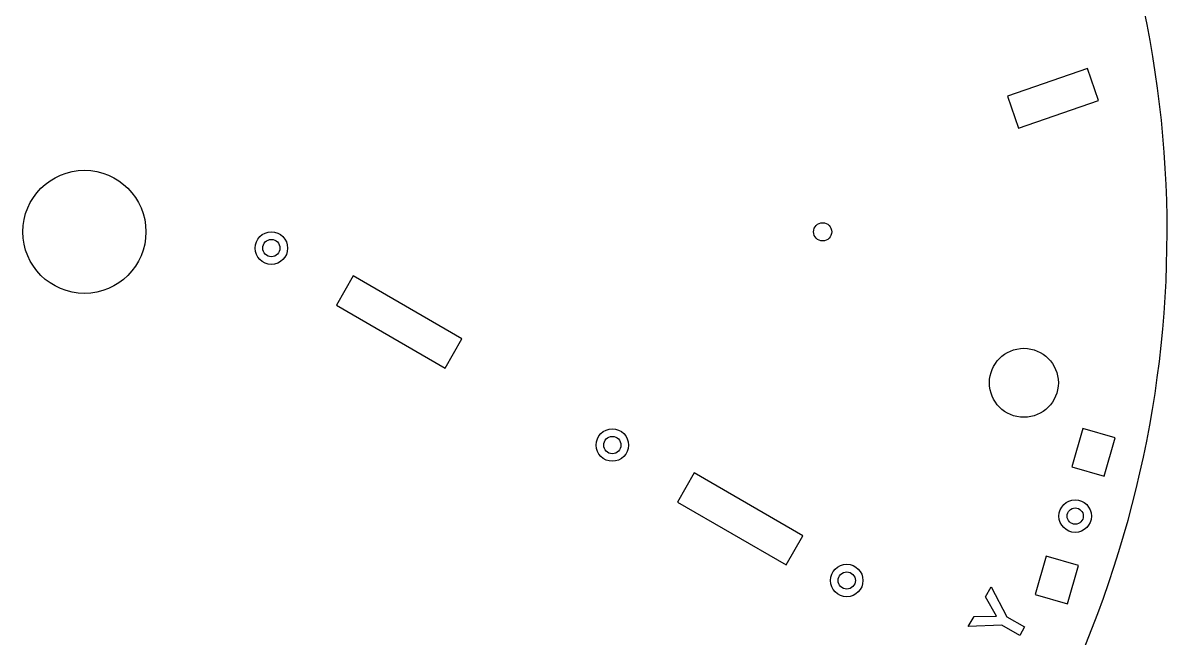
# Model space of a CAD drawing. Header units: inches. Extents: x -1316 to -504, y 751 to 1208.
# Drawn here: x -1102.6 to -870.1, y 897.3 to 1022.2 of the extents above; entities that cross this region are included whole.
import ezdxf

# ---------------------------------------------------------------- set-up
doc = ezdxf.new("R2010")
doc.units = ezdxf.units.IN
doc.header["$MEASUREMENT"] = 0
doc.linetypes.add('Continuous2', pattern=[0])
doc.layers.add('68343 AND 68344 CARRIAGE AND ARM PLATE', color=1, linetype='Continuous')
doc.layers.add('68351 TABLE', color=1, linetype='Continuous')

msp = doc.modelspace()

# ---------------------------------------------------------------- linework, layer by layer
at = {"layer": '68343 AND 68344 CARRIAGE AND ARM PLATE', "color": 5, "linetype": 'Continuous2', "lineweight": -3, "true_color": 0x0000ff}
msp.add_circle((-940.12, 979.81), 1.84, dxfattribs=at)
at = {"layer": '68351 TABLE', "color": 5, "linetype": 'Continuous2', "lineweight": -3, "true_color": 0x0000ff}
for p, q in [((-886.3, 1012.98), (-902.56, 1007.38)), ((-884.07, 1006.49), (-886.3, 1012.98)), ((-902.56, 1007.38), (-900.33, 1000.89)), ((-900.33, 1000.89), (-884.07, 1006.49)), ((-1035.48, 970.85), (-1038.91, 964.91)), ((-1013.4, 958.1), (-1035.48, 970.85)), ((-1038.91, 964.91), (-1016.83, 952.16)), ((-1016.83, 952.16), (-1013.4, 958.1)), ((-887.26, 939.9), (-889.5, 932.12)), ((-880.67, 938.01), (-887.26, 939.9)), ((-882.9, 930.23), (-880.67, 938.01)), ((-966.2, 930.85), (-969.63, 924.91)), ((-944.12, 918.1), (-966.2, 930.85)), ((-889.5, 932.12), (-882.9, 930.23)), ((-969.63, 924.91), (-947.55, 912.16)), ((-947.55, 912.16), (-944.12, 918.1)), ((-894.71, 913.95), (-896.94, 906.16)), ((-888.11, 912.06), (-894.71, 913.95)), ((-890.34, 904.27), (-888.11, 912.06)), ((-896.94, 906.16), (-890.34, 904.27))]:
    msp.add_line(p, q, dxfattribs=at)
at = {"layer": '68351 TABLE', "color": 3, "linetype": 'Continuous2', "lineweight": -3, "true_color": 0x00ff00}
for p, q in [((-907.03, 905.71), (-905.87, 907.72)), ((-905.87, 907.72), (-902.7, 901.66)), ((-904.77, 901.75), (-907.03, 905.71)), ((-910.53, 899.65), (-909.35, 901.7)), ((-903.71, 899.93), (-910.53, 899.65)), ((-909.35, 901.7), (-904.77, 901.75)), ((-900.08, 897.83), (-903.71, 899.93)), ((-902.7, 901.66), (-899.08, 899.57)), ((-899.08, 899.57), (-900.08, 897.83))]:
    msp.add_line(p, q, dxfattribs=at)
at = {"layer": '68351 TABLE', "color": 5, "linetype": 'Continuous2', "lineweight": -3, "true_color": 0x0000ff}
for centre, radius in [((-1090.12, 979.81), 12.5), ((-1052.13, 976.51), 1.75), ((-899.22, 949.16), 7), ((-982.85, 936.51), 1.75), ((-888.8, 922.09), 1.65), ((-935.22, 909.01), 1.75)]:
    msp.add_circle(centre, radius, dxfattribs=at)
at = {"layer": '68351 TABLE', "color": 3, "linetype": 'Continuous2', "lineweight": -3, "true_color": 0x00ff00}
for centre in [(-1052.13, 976.51), (-982.85, 936.51), (-888.8, 922.09), (-935.22, 909.01)]:
    msp.add_circle(centre, 3.3, dxfattribs=at)
at = {"layer": '68351 TABLE', "color": 1, "linetype": 'Continuous2', "lineweight": -3, "true_color": 0xff0000}
msp.add_arc((-1090.12, 979.81), 220, 335.0131, 84.9869, dxfattribs=at)

doc.saveas('drawing.dxf')
